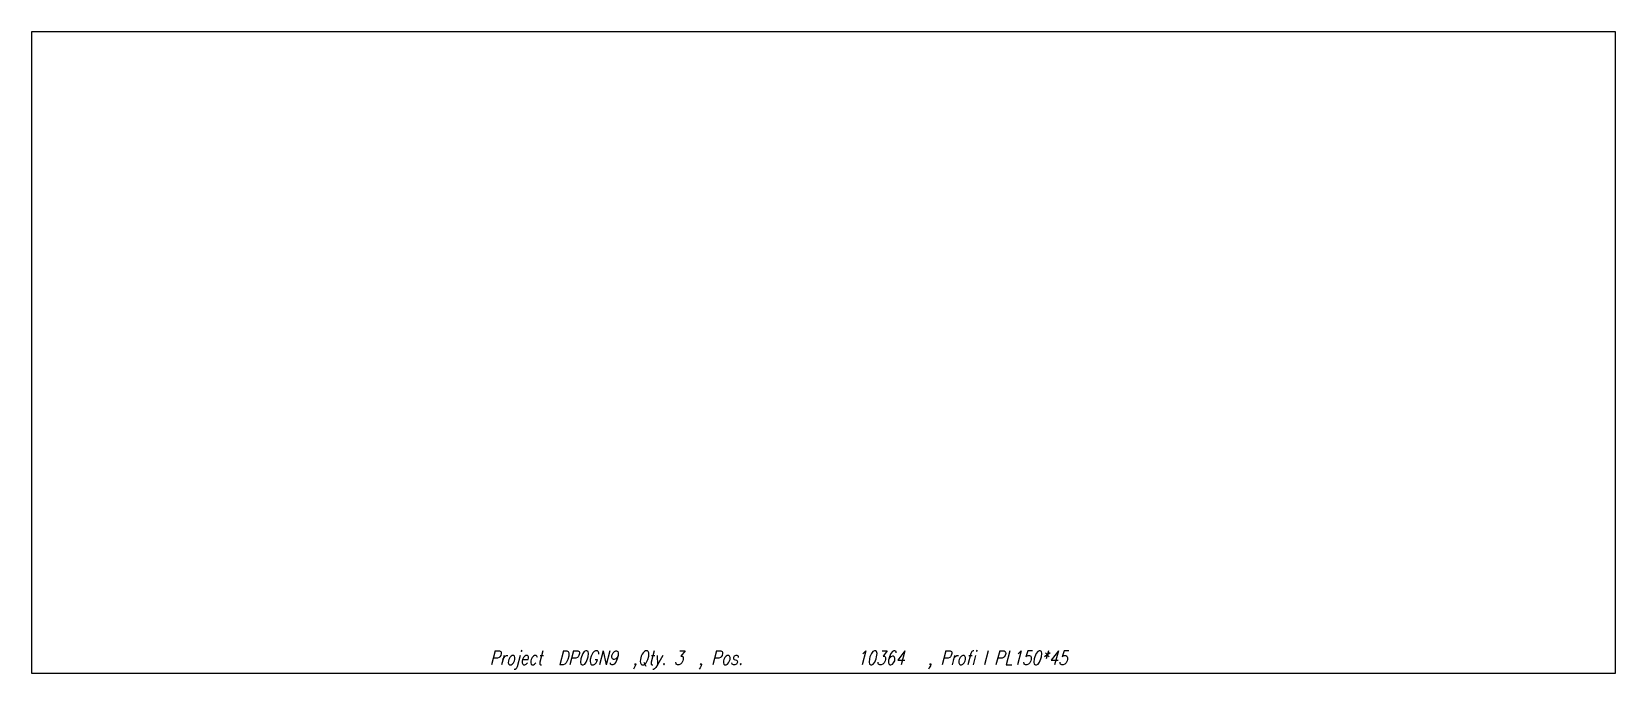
# Model space of a CAD drawing. Extents: x 0 to 370, y -75 to 75.
import ezdxf

# ---------------------------------------------------------------- set-up
doc = ezdxf.new("R2010")
doc.units = 0
doc.header["$LTSCALE"] = 10
doc.layers.add('TEILE', color=7, linetype='CONTINUOUS')
doc.layers.add('UNTERSCHRIFT', color=7, linetype='CONTINUOUS')
doc.styles.get("Standard").update_dxf_attribs({"font": 'ROMANS'})

msp = doc.modelspace()

# ---------------------------------------------------------------- linework, layer by layer
at = {"layer": 'TEILE', "color": 2}
for p, q in [((0, 75), (370.001526, 75)), ((0, -75), (0, 75)), ((370.001526, 75), (370.001526, -75)), ((370.001526, -75), (0, -75))]:
    msp.add_line(p, q, dxfattribs=at)

# ---------------------------------------------------------------- texts
at = {"layer": 'UNTERSCHRIFT', "color": 2, "oblique": 15, "width": 0.8}
for s, p in [('Project  DP0GN9  ,Qty. 3  , Pos. ', (107.000763, -73)), ('10364', (192.800751, -73)), ('  , Profi l PL150*45', (205.800751, -73))]:
    msp.add_text(s, height=3.25, dxfattribs=at).set_placement(p)

doc.saveas('drawing.dxf')
